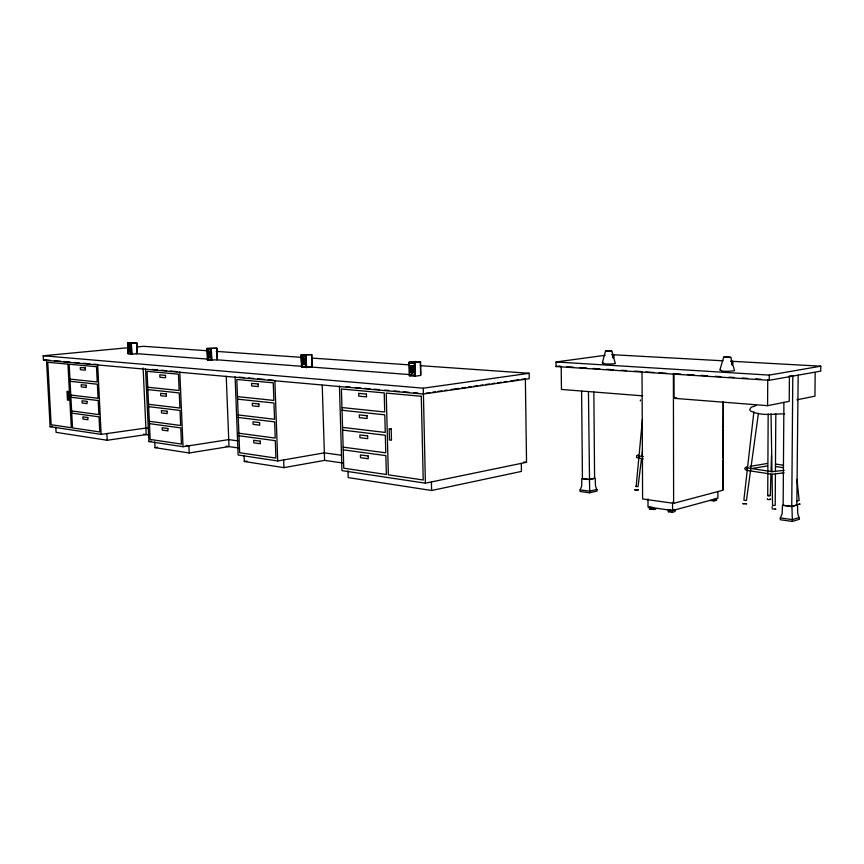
<?xml version="1.0" encoding="UTF-8"?>
<svg xmlns="http://www.w3.org/2000/svg" width="864" height="864" viewBox="0 0 864 864"><rect width="100%" height="100%" fill="white"/><g stroke="black" fill="none" stroke-linecap="round" stroke-linejoin="round"><path stroke-width="1.3" d="M710.057 500.386L713.988 500.915L713.988 498.971M713.988 500.915L716.494 500.234L716.494 498.29M717.887 491.627L717.876 498.258L672.592 510.559L648.011 507.006L647.978 498.852M722.909 489.002L722.974 460.015M722.984 458.179L723.049 429.052L722.477 429.17M723.103 401.911L723.049 427.205L722.477 427.324M723.352 401.922L723.146 490.169L673.628 503.334L642.6 498.971L642.017 371.725M732.067 363.992L732.629 362.448L732.078 361.822M680.681 374.08L673.985 373.648L674.039 398.304L767.588 405.67L767.74 379.674M770.947 474.206L770.31 495.644L769.133 496.012L767.729 495.634L768.161 413.932M769.241 380.29L769.273 375.106L820.8 366.185L820.746 371.131L769.241 380.29L556.07 366.53L556.016 361.962L605.146 355.309M772.027 474.422L772.535 505.364L773.993 505.472L775.202 505.375L775.408 474.433M775.429 471.744L775.818 413.888L775.278 414.104M780.311 517.936L780.3 519.728L792.385 521.446L799.448 519.242L797.699 513.432L797.537 504.889L791.942 506.552L782.438 505.289L782.147 513.842L780.311 517.936L792.396 519.631L799.47 517.439M783.907 402.278L783.151 505.267L791.748 506.412L796.824 504.9L798.163 375.149M789.415 375.829L789.21 401.339L767.588 405.67M791.748 506.412L792.796 376.045M791.942 506.552L792.385 521.446M815.173 372.578L814.946 396.176L796.91 399.794M129.071 347.998L128.52 346.918L129.092 345.665L128.876 347.339M130.097 351.572L128.725 350.676L129.125 349.196M128.768 346.507L128.844 347.274M128.963 350.654L128.93 349.855M130.28 347.436L130.237 346.648M130.432 350.795L130.14 349.304M129.827 345.751C131.587 346.594 129.438 349.78 128.606 347.296M128.725 349.898C130.939 346.723 130.594 354.413 130.367 350.028M771.023 471.528L771.509 455.447M209.758 351.572C211.691 355.99 206.485 352.307 208.613 351.497M208.278 356.184L208.483 355.05L209.963 354.996M208.958 353.452L209.498 353.322M209.11 357.048L209.682 357.253L209.11 356.983M209.293 353.678L209.477 352.76M209.995 353.549L210.049 352.318M210.233 356.756L210.082 355.504M209.898 351.95L209.596 351.356L210.038 353.138M209.995 357.469L210.492 356.314L209.736 354.953M311.969 366.098L311.634 355.504M301.352 355.892L305.953 355.838L306.331 367.124L301.741 366.779L301.352 355.892L305.953 355.838M302.994 360.569L302.368 359.338L303.113 357.977M304.906 364.154L302.875 364.457L302.8 361.973M302.767 362.707L302.929 364.046M303.372 360.256L303.966 360.115M303.502 364.122L304.128 364.338L303.502 364.338M302.476 359.77C302.584 361.778 305.359 360.85 304.646 359.046M304.679 359.953L304.765 358.582L304.625 359.921M302.908 364.403L304.582 364.673L304.452 362.092M304.808 363.809L304.258 361.865L304.754 363.787M732.294 365.353L732.586 361.616L731.063 361.12M412.538 365.634C417.539 370.397 404.806 368.204 412.765 365.688M410.821 365.742L410.659 368.01L411.361 368.636M412.636 369.803C414.871 371.077 412.441 374.458 410.81 372.136C410.594 369.338 411.286 369.252 411.005 372.146M410.864 366.088L410.454 367.049M411.685 367.837L412.322 368.291L411.944 367.816M411.718 372.233L412.171 372.503M411.232 372.751C414.029 375.073 412.733 369.338 413.284 370.462M413.316 366.736L413.068 368.528M641.498 458.752L638.042 486.605L636.152 486.572L642.449 419.278M758.43 413.251L746.453 500.386L745.254 500.472L743.861 500.083L753.872 411.944M217.188 358.906L216.799 349.045M211.172 349.337L207.176 349.402L211.172 349.337L211.604 359.834L207.576 359.262L211.604 359.834M641.822 456.106L642.481 450.792M129.524 348.926L129.438 348.386M772.038 507.913L772.243 506.628M209.239 354.164L209.174 354.769L209.282 354.186M129.859 346.464L129.514 347.393L129.913 346.151M130.021 349.812L129.676 350.741L130.075 349.51M303.653 361.033L303.545 361.649L303.75 361.13M613.57 355.536L613.343 354.564L612.295 354.586L612.522 355.568L613.57 355.536L613.364 357.944L613.343 354.564M137.192 352.825L136.674 343.354L133.196 343.116L136.674 343.354M638.723 456.494L638.129 455.846L643.302 456.516M131.231 343.85L127.699 343.926L131.231 343.85L131.684 353.678L128.131 353.16L131.684 353.678M130.475 347.393L130.183 348.257L128.995 348.138M208.148 352.199L208.742 351.335M208.375 355.417L208.246 355.763M209.682 351.788L209.736 353.138M640.3 400.95L640.516 399.978M209.822 355.374L209.887 356.724M129.373 349.693L129.038 350.687L129.427 349.456M302.443 358.906L303.372 358.409L303.426 359.867L302.821 359.824L302.951 358.15L302.54 358.517M304.366 360.655L304.873 359.899M602.273 363.02L605.556 350.892L610.751 350.698L611.82 351.108L615.319 363.517C614.228 364.144 599.454 364.489 603.731 362.815M304.225 358.474L304.279 359.932L303.631 358.43L304.279 359.932M719.842 370.138L723.697 357.113L729.205 356.951L730.782 357.415L734.584 370.721C730.901 371.034 721.991 372.341 720.403 369.965M304.247 362.675L303.75 362.275L303.804 363.733L304.398 363.776L304.355 362.329M613.246 355.244L613.58 357.253L612.533 357.253M613.58 357.253L613.559 355.234M208.494 353.398L208.948 351.734L209.002 353.095L208.138 353.02M209.088 355.32L209.142 356.67M730.782 357.415L723.676 357.156M412.646 366.131L411.944 366.088L412.646 366.131L412.679 367.708L411.977 367.654L411.944 366.088M412.744 370.3L412.042 370.246L412.744 370.3L412.776 371.866L412.074 371.812L412.042 370.246M303.372 358.409L303.426 359.867M303.502 362.264L303.556 363.712L302.908 362.221L303.556 363.712M129.946 348.278L130.172 347.76M208.57 351.443L208.742 352.782M210.2 353.484L209.682 353.981L210.244 353.527M612.868 357.178C614.639 361.627 612.22 351.497 612.252 354.834M411.653 366.066L411.685 367.632L410.983 367.578L410.951 366.012L411.653 366.066L411.685 367.632M411.75 370.224L411.782 371.79L411.08 371.736L411.048 370.17L411.75 370.224L411.782 371.79M580.111 489.866L581.677 486.227L581.807 478.591L589.324 479.596L595.22 478.235L595.49 485.86L597.132 491.033L589.68 492.826L580.122 491.476L580.111 489.866L589.669 491.206L597.121 489.424M412.819 368.561L412.981 366.282M129.514 347.393L129.46 346.118M129.676 350.741L129.622 349.477M209.358 356.681L209.628 356.335M303.674 359.888L303.631 358.43M303.804 363.733L303.75 362.275M208.516 355.104L210.114 355.18M411.977 367.654L412.441 366.476L412.679 367.708M412.074 371.812L412.538 370.634L412.776 371.866M129.038 350.687L128.995 349.499M208.624 356.627L208.894 356.368M302.821 359.824L303.448 359.532L302.778 358.366M302.951 363.668L303.577 363.377L302.908 362.221M732.175 364.716L731.419 360.785M410.983 367.578L411.448 366.314M411.08 371.736L411.782 371.423L411.545 370.472M767.491 498.798C765.806 499.932 772.6 499.781 770.18 498.809M767.729 495.634L768.906 495.266M611.788 351.151L605.556 350.892M796.986 479.304L799.135 500.472L796.986 500.882M409.298 362.923L414.666 363.29L414.947 375.494L409.59 375.084L409.298 362.923L414.666 363.29M635.666 486.389L636.66 486.281M772.373 508.928L775.85 509.22L775.138 508.95M638.291 455.004L636.671 455.587L636.617 457.596L643.313 458.87M670.993 510.084L668.347 509.706L668.347 511.715L672.322 512.287L675.011 511.553L675 509.544L673.207 510.041M747.328 466.841L745.438 467.413L744.757 468.677L745.783 469.951L747.878 470.545L771.854 474.217L784.145 472.856M668.347 511.715L670.14 511.229M653.314 509.522L653.303 507.535L649.426 506.974L649.436 508.95L653.314 509.522L656.014 508.799L653.432 508.421M649.436 508.95L651.229 508.475M756.119 405.54L751.162 407.236L749.758 409.504L750.157 410.735C760.352 416.383 773.41 413.867 784.652 413.802M347.998 470.848L348.192 477.587L431.6 490.504L521.424 471.42L521.305 463.374M339.433 386.089L341.96 470.621L425.39 483.181L526.554 462.294L525.355 378.799L521.381 379.382M244.08 455.263L244.318 461.506L283.932 467.64L324.594 460.382L343.019 463.05M674.039 398.304L676.674 397.84M784.166 470.329L771.876 471.679L746.636 467.77L747.403 468.688M752.576 468.407L767.297 465.934M235.105 376.801L238.118 454.993L277.711 460.955L324.356 452.855L341.474 455.242M749.963 466.387L767.308 463.471M244.318 461.506L246.92 461.063M154.753 441.86L155.012 447.671L189.194 452.963L229.003 446.602L226.228 376.207M673.985 373.648L673.38 373.745L673.628 503.334M145.541 368.831L148.9 441.569L183.038 446.71L228.722 439.603M155.012 447.671L157.648 447.26M148.9 441.569L151.222 441.223M425.995 393.174L429.97 392.602M432.616 392.213L435.262 391.835M437.918 391.457L441.893 390.874M444.539 390.496L447.185 390.107M451.159 389.534L459.108 388.39M461.765 388.001L465.739 387.428M468.385 387.04L471.031 386.662M473.688 386.273L477.662 385.7M480.308 385.322L482.954 384.934M485.611 384.556L489.586 383.972M492.232 383.594L494.878 383.206M497.534 382.828L501.509 382.255M504.155 381.866L506.812 381.488M510.786 380.916L518.735 379.76M55.804 427.226L56.084 432.346L107.201 440.262L146.2 434.603L143.111 367.978M43.2 355.763L423.295 388.195L529.146 373.28L529.222 378.702L423.436 394.049L43.438 360.094L43.2 355.763L128.952 347.63L128.52 346.918M50.425 360.364L46.494 360.007L50.123 426.697L101.153 434.376L145.897 428.058L148.554 428.425M556.07 366.53L560.023 365.98M415.206 376.196L420.876 375.44L420.563 361.93L414.709 361.541L409.039 362.232L409.363 375.743L415.206 376.196L414.893 362.632L420.563 361.93M50.123 426.697L52.369 426.406M409.363 375.743L411.62 375.44M413.23 371.412L413.078 372.308M411.782 372.017L412.376 372.082M411.728 372.47L412.42 372.47M411.404 369.738L410.713 370.278M411.394 370.494L411.048 370.17M410.551 371.218L411.232 372.557M412.279 367.902L411.869 368.021M411.113 368.669L412.83 368.647L411.372 368.55M411.296 366.336L410.951 366.012M301.547 367.384L312.185 367.114L311.785 354.607L301.136 354.877L301.547 367.384L304.927 366.995M304.409 362.146L302.994 361.854L304.495 361.843M302.497 363.193L303.124 364.424M303.523 363.982L304.096 363.982M304.592 359.057L304.128 358.009L304.765 358.582M302.368 359.338L302.692 358.884L302.94 360.828M303.394 360.115L303.934 360.05M302.746 360.601L304.452 360.806L303.026 360.515M302.864 357.998L304.722 358.625M301.136 354.877L311.785 354.607M207.49 360.094L217.361 359.834L216.886 348.214L207.014 348.473L207.49 360.094L209.704 359.856M208.861 355.558L208.634 356.983M209.596 355.687L209.304 355.331M208.321 356.594L210.071 357.556L208.753 357.502M208.991 357.48L208.429 356.972M208.256 353.43L208.462 353.722M209.574 351.432L208.483 351.281M208.71 351.983L208.429 351.702M209.455 352.112L209.164 351.756M207.014 348.473L216.886 348.214M43.438 360.094L46.116 359.834M131.879 354.229L137.311 353.7L136.804 342.814L127.57 343.062L128.088 353.938L131.879 354.229L131.36 343.31L127.57 343.062M130.529 349.607L130.162 349.801M129.017 351.324L128.866 351.011M128.725 345.859C129.481 344.941 131.22 347.49 129.816 345.827M129.362 346.334L129.395 347.09M136.976 346.939L143.672 346.313L208.138 350.816M128.855 347.965L130.172 348.192M129.222 348.116L128.671 347.695M131.36 343.31L136.804 342.814M731.43 362.178L732.553 362.146M732.629 362.448L732.629 363.528M744.433 503.55L742.781 503.69L746.615 503.917L745.956 503.658M613.138 354.737L722.995 360.796M731.041 361.238L820.8 366.185M790.538 375.905L793.033 376.056M556.016 361.962L769.273 375.106M566.525 366.746L573.199 367.178M579.884 367.6L586.559 368.032M593.233 368.464L599.908 368.885M606.582 369.317L613.256 369.749M621.27 370.267L626.616 370.602M634.619 371.12L641.304 371.552M687.377 374.512L694.084 374.944M700.78 375.365L707.476 375.797M715.511 376.315L720.868 376.661M728.903 377.179L734.26 377.514M742.295 378.032L747.652 378.378M755.687 378.896L761.044 379.242M645.937 371.984L653.778 372.481M659.005 372.816L666.846 373.324M417.647 362.416L414.968 362.232L415.476 362.567M409.039 362.232L414.893 362.632M216.194 351.378L302.162 357.394M311.558 358.052L409.612 364.91M420.347 365.666L529.146 373.28M208.969 353.657L209.542 353.657M303.383 360.472L304.009 360.472M411.631 368.291L412.322 368.291M209.92 353.959L208.602 353.905L209.941 354.035M411.134 369.695L412.884 369.77M129.038 349.11L130.216 349.153M411.156 369.77L412.862 369.846M128.974 349.423L129.514 349.682M129.557 350.438L129.233 349.682M129.146 351.508L130.345 351.616M136.21 353.614L207.716 359.1M216.778 359.791L301.817 366.314M307.174 366.725L410.13 374.62M301.698 366.498L306.331 367.124M414.947 375.494L409.59 375.084M642.74 395.842L561.449 389.448L561.19 366.401M797.008 504.554L800.172 504.122L799.459 503.928M54.367 360.709L60.923 361.292M63.547 361.53L70.103 362.113M74.045 362.47L79.294 362.934M83.225 363.28L89.78 363.863M93.722 364.219L97.654 364.565L101.153 434.376M152.129 369.414L157.399 369.889M161.352 370.235L166.622 370.71M170.575 371.056L177.163 371.65M239.08 377.158L244.382 377.633M248.357 377.978L253.66 378.454M257.634 378.81L264.265 379.393M268.24 379.75L273.542 380.225M346.097 386.683L350.093 387.04M355.417 387.515L360.742 387.99M364.738 388.346L370.062 388.822M374.058 389.178L379.393 389.642M384.718 390.118L388.714 390.474M394.038 390.949L399.362 391.424M403.358 391.781L408.694 392.256M414.018 392.731L418.014 393.088M69.952 379.112L97.254 381.964L96.498 366.714L69.163 364.23L72.511 427.907L99.77 431.957L99.014 416.837L71.734 413.143M147.776 387.245L179.15 390.517L178.438 374.177L147.042 371.315L150.174 439.441L181.472 444.085L180.77 427.885L149.45 423.652M237.47 396.619L273.877 400.421L273.251 382.806L236.801 379.49L239.63 452.725L275.918 458.114L275.303 440.672L238.972 435.758M341.95 407.538L384.718 411.998L384.221 392.904L341.399 389.005L343.764 468.191L386.359 474.52L385.862 455.62L343.213 449.852M70.06 381.316L97.373 384.221L98.075 398.304L70.783 395.053M147.884 389.599L179.248 392.936L179.906 408.024L148.565 404.298M237.568 399.146L273.964 403.024L274.547 419.278L238.172 414.958M342.036 410.27L384.793 414.828L385.258 432.443L342.544 427.367M70.902 397.246L98.194 400.55L98.896 414.59L71.615 410.951M148.673 406.652L180.014 410.443L180.662 425.488L149.342 421.308M238.27 417.485L274.633 421.88L275.216 438.08L238.874 433.242M342.619 430.099L385.322 435.262L385.787 452.822L343.127 447.131M523.908 461.948L526.554 462.294M713.869 499.878L716.494 500.234M228.388 439.549L237.989 440.888M143.543 434.214L148.932 435.002M226.044 446.17L238.259 447.941M775.634 464.065L783.486 465.232M186.257 445.403L188.892 445.792L189.194 452.963M775.624 466.528L783.464 467.705M411.804 369.565L411.966 368.885L411.858 369.554M209.909 355.158L210.395 355.903M612.349 353.992L612.608 355.212M732.186 363.355L732.413 363.982M304.398 363.776L304.225 362.642M106.866 433.577L107.201 440.262M130.842 344.142L131.274 353.408M127.753 343.613L128.218 353.408M420.595 374.35L420.336 362.599M179.798 371.876L183.038 446.71M211.334 348.764L211.81 360.428M210.762 349.65L211.162 359.543M208.948 351.734L209.002 353.095M207.209 349.067L207.641 359.532M274.86 380.344L277.711 460.955M283.662 459.918L283.932 467.64M306.148 355.223L306.558 367.772M305.51 356.173L305.856 366.811M301.363 355.525L301.741 366.779M322.229 385.171L324.594 460.382M414.169 363.658L414.439 375.16M431.406 481.939L431.6 490.504M423.295 388.195L425.39 483.181M771.044 413.91L771.984 471.733M593.849 392.083L594.583 478.256L589.237 479.488L582.433 478.58L581.602 391.273M589.68 492.826L588.438 391.532M672.57 502.286L672.592 510.559M672.311 510.278L672.322 512.287M731.354 360.785A2.538 0.594 88.8 0 1 731.646 363.096M411.62 369.112L411.653 369.036M638.215 489.92L634.716 489.823L638.215 489.92M67.954 364.122L47.768 362.286L51.16 424.732L71.302 427.723L67.954 364.122M421.286 396.284L386.23 393.088L388.357 474.822L423.22 479.995L421.286 396.284M85.266 367.924L80.298 367.459L80.417 369.684L85.385 370.159L85.266 367.924M165.499 375.386L159.797 374.857L159.905 377.244L165.607 377.784L165.499 375.386M258.185 384.005L251.564 383.389L251.662 385.96L258.282 386.586L258.185 384.005M366.455 394.081L358.679 393.358L358.754 396.133L366.541 396.878L366.455 394.081M86.152 385.247L81.184 384.707L81.302 386.932L86.27 387.472L86.152 385.247M166.331 393.941L160.628 393.325L160.736 395.701L166.428 396.328L166.331 393.941M258.919 403.985L252.299 403.272L252.396 405.832L259.016 406.555L258.919 403.985M367.06 415.714L359.284 414.871L359.37 417.647L367.135 418.5L367.06 415.714M68.191 391.478L66.992 391.338L67.457 400.097L68.656 400.237L68.191 391.478M391.176 428.922L389.156 428.684L389.448 439.981L391.468 440.23L391.176 428.922M86.983 401.404L82.015 400.799L82.134 403.013L87.091 403.628L86.983 401.404M167.098 411.253L161.395 410.551L161.503 412.916L167.206 413.629L167.098 411.253M259.6 422.615L252.99 421.805L253.087 424.354L259.697 425.185L259.6 422.615M367.621 435.888L359.856 434.938L359.932 437.692L367.697 438.664L367.621 435.888M87.804 417.517L82.847 416.837L82.955 419.051L87.912 419.742L87.804 417.517M167.864 428.512L162.173 427.723L162.281 430.088L167.972 430.888L167.864 428.512M260.291 441.191L253.681 440.284L253.778 442.822L260.377 443.75L260.291 441.191M368.172 455.987L360.418 454.928L360.504 457.682L368.248 458.762L368.172 455.987"/></g></svg>
